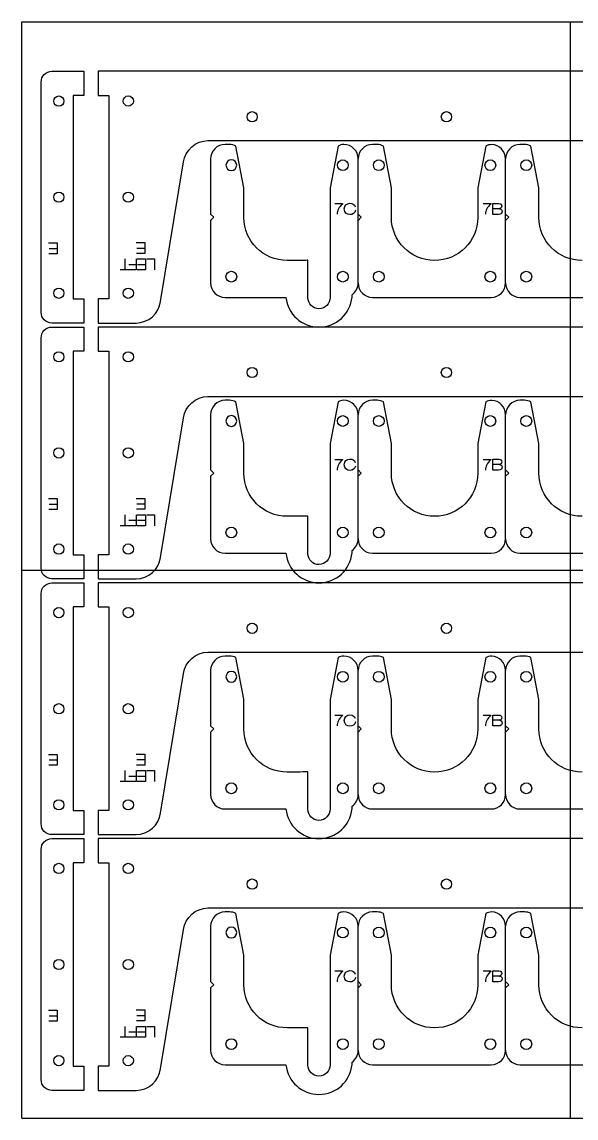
# Model space of a CAD drawing. Header units: millimetres. Extents: x 0 to 305, y -305 to 0.
# Drawn here: x 0 to 154.1, y -304.8 to 0 of the extents above; entities that cross this region are included whole.
import ezdxf

# ---------------------------------------------------------------- set-up
doc = ezdxf.new("R2010")
doc.units = ezdxf.units.MM
doc.layers.add('CUTS', color=1, linetype='Continuous', true_color=0xff0000)
doc.layers.add('TEXT', color=5, linetype='Continuous', true_color=0x0000ff)
doc.layers.add('laser bed referance', color=3, linetype='Continuous', lineweight=25, true_color=0x00ff00)
doc.layers.add('Referance lines', color=2, linetype='Continuous', lineweight=25, true_color=0xffff00)

msp = doc.modelspace()

# ---------------------------------------------------------------- linework, layer by layer
at = {"layer": 'CUTS', "color": 1, "lineweight": 25, "true_color": 0xff0000}
for p, q in [((8.34, -13.72), (17.17, -13.73)), ((8.34, -84.85), (17.17, -84.85)), ((8.34, -155.98), (17.17, -155.98)), ((8.34, -227.1), (17.17, -227.1))]:
    msp.add_line(p, q, dxfattribs=at)
for points in [[(17.17, -13.73), (17.17, -20.43), (14.22, -20.43), (14.22, -77.03), (17.17, -77.03), (17.17, -83.72), (8.35, -83.72)], [(253.08, -13.72), (21.17, -13.72), (21.17, -20.42), (21.17, -20.42)], [(5.34, -80.72), (5.34, -16.72)], [(21.17, -20.42), (24.12, -20.42), (24.12, -77.02), (21.17, -77.02), (21.17, -83.72), (21.17, -83.72), (31.79, -83.72)], [(51.69, -33), (59.3, -33), (263.08, -33)], [(57.72, -34.09), (56.47, -34.09)], [(61.72, -54.34), (61.72, -46.11), (59.49, -34.51)], [(87.95, -34.51), (85.72, -46.14), (85.7, -76.59)], [(98.73, -34.09), (97.47, -34.09)], [(102.72, -54.34), (102.73, -46.12), (100.49, -34.51)], [(128.95, -34.51), (126.72, -46.13), (126.72, -54.34)], [(139.73, -34.09), (138.47, -34.09)], [(143.72, -54.34), (143.73, -46.12), (141.49, -34.51)], [(38.56, -77.77), (44.92, -38.95)], [(52.47, -38.09), (52.47, -53.45), (53.36, -54.33), (52.47, -55.21), (52.47, -72.59)], [(93.47, -72.59), (93.47, -38.09)], [(134.47, -72.59), (134.47, -38.09)], [(93.47, -53.45), (94.35, -54.33), (93.47, -55.21)], [(134.47, -53.45), (135.36, -54.33), (134.47, -55.21)], [(79.48, -76.67), (79.48, -66.29)], [(91.79, -76.51), (91.79, -75.85)], [(56.47, -76.59), (73.39, -76.59)], [(97.47, -76.59), (130.47, -76.59)], [(138.47, -76.59), (171.47, -76.59)], [(17.17, -84.85), (17.17, -91.55), (14.22, -91.55), (14.22, -148.15), (17.17, -148.15), (17.17, -154.85), (8.35, -154.85)], [(253.08, -84.85), (21.17, -84.85), (21.17, -91.55), (21.17, -91.55)], [(5.34, -151.85), (5.34, -87.85)], [(21.17, -91.55), (24.12, -91.55), (24.12, -148.15), (21.17, -148.15), (21.17, -154.85), (21.17, -154.85), (31.79, -154.85)], [(51.69, -104.13), (59.3, -104.13), (263.08, -104.13)], [(57.72, -105.22), (56.47, -105.22)], [(61.72, -125.47), (61.72, -117.23), (59.49, -105.64)], [(87.95, -105.64), (85.72, -117.26), (85.7, -147.72)], [(98.73, -105.22), (97.47, -105.22)], [(102.72, -125.47), (102.73, -117.25), (100.49, -105.63)], [(128.95, -105.63), (126.72, -117.26), (126.72, -125.47)], [(139.73, -105.22), (138.47, -105.22)], [(143.72, -125.47), (143.73, -117.25), (141.49, -105.63)], [(52.47, -109.22), (52.47, -124.57), (53.36, -125.46), (52.47, -126.34), (52.47, -143.72)], [(93.47, -143.72), (93.47, -109.22)], [(134.47, -143.72), (134.47, -109.22)], [(38.56, -148.9), (44.92, -110.08)], [(93.47, -124.57), (94.35, -125.46), (93.47, -126.34)], [(134.47, -124.57), (135.36, -125.46), (134.47, -126.34)], [(79.48, -147.79), (79.48, -137.42)], [(56.47, -147.72), (73.39, -147.72)], [(91.79, -147.64), (91.79, -146.98)], [(97.47, -147.72), (130.47, -147.72)], [(138.47, -147.72), (171.47, -147.72)], [(17.17, -155.98), (17.17, -162.68), (14.22, -162.68), (14.22, -219.28), (17.17, -219.28), (17.17, -225.98), (8.35, -225.98)], [(253.08, -155.97), (21.17, -155.97), (21.17, -162.67), (21.17, -162.67)], [(5.34, -222.98), (5.34, -158.98)], [(21.17, -162.67), (24.12, -162.67), (24.12, -219.27), (21.17, -219.27), (21.17, -225.97), (21.17, -225.97), (31.79, -225.97)], [(51.69, -175.26), (59.3, -175.26), (263.08, -175.26)], [(57.72, -176.35), (56.47, -176.35)], [(61.72, -196.6), (61.72, -188.36), (59.49, -176.76)], [(87.95, -176.76), (85.72, -188.39), (85.7, -218.85)], [(98.73, -176.35), (97.47, -176.35)], [(102.72, -196.6), (102.73, -188.38), (100.49, -176.76)], [(128.95, -176.76), (126.72, -188.39), (126.72, -196.6)], [(139.73, -176.35), (138.47, -176.35)], [(143.72, -196.6), (143.73, -188.38), (141.49, -176.76)], [(38.56, -220.02), (44.92, -181.2)], [(52.47, -180.35), (52.47, -195.7), (53.36, -196.58), (52.47, -197.47), (52.47, -214.85)], [(93.47, -214.85), (93.47, -180.35)], [(134.47, -214.85), (134.47, -180.35)], [(93.47, -195.7), (94.35, -196.58), (93.47, -197.47)], [(134.47, -195.7), (135.36, -196.58), (134.47, -197.47)], [(79.48, -218.92), (79.48, -208.54)], [(56.47, -218.85), (73.39, -218.85)], [(91.79, -218.76), (91.79, -218.1)], [(97.47, -218.85), (130.47, -218.85)], [(138.47, -218.85), (171.47, -218.85)], [(17.17, -227.1), (17.17, -233.8), (14.22, -233.8), (14.22, -290.4), (17.17, -290.4), (17.17, -297.1), (8.35, -297.1)], [(253.08, -227.1), (21.17, -227.1), (21.17, -233.8), (21.17, -233.8)], [(5.34, -294.1), (5.34, -230.1)], [(21.17, -233.8), (24.12, -233.8), (24.12, -290.4), (21.17, -290.4), (21.17, -297.1), (21.17, -297.1), (31.79, -297.1)], [(51.69, -246.38), (59.3, -246.38), (263.08, -246.38)], [(57.72, -247.47), (56.47, -247.47)], [(61.72, -267.72), (61.72, -259.49), (59.49, -247.89)], [(87.95, -247.89), (85.72, -259.51), (85.7, -289.97)], [(98.73, -247.47), (97.47, -247.47)], [(102.72, -267.72), (102.73, -259.5), (100.49, -247.89)], [(128.95, -247.89), (126.72, -259.51), (126.72, -267.72)], [(139.73, -247.47), (138.47, -247.47)], [(143.72, -267.72), (143.73, -259.5), (141.49, -247.89)], [(38.56, -291.15), (44.92, -252.33)], [(52.47, -251.47), (52.47, -266.83), (53.36, -267.71), (52.47, -268.59), (52.47, -285.97)], [(93.47, -285.97), (93.47, -251.47)], [(134.47, -285.97), (134.47, -251.47)], [(93.47, -266.83), (94.35, -267.71), (93.47, -268.59)], [(134.47, -266.83), (135.36, -267.71), (134.47, -268.59)], [(79.48, -290.05), (79.48, -279.67)], [(91.79, -289.89), (91.79, -289.23)], [(56.47, -289.97), (73.39, -289.97)], [(97.47, -289.97), (130.47, -289.97)], [(138.47, -289.97), (171.47, -289.97)]]:
    msp.add_lwpolyline(points, dxfattribs=at)
for points in [[(5.34, -16.72), (5.34, -15.07), (6.69, -13.72), (8.34, -13.72)], [(8.84, -22), (8.84, -21.21), (9.47, -20.58), (10.26, -20.58)], [(10.26, -20.58), (11.05, -20.58), (11.69, -21.21), (11.69, -22)], [(28.15, -22), (28.15, -21.21), (28.79, -20.57), (29.58, -20.57)], [(29.58, -20.57), (30.36, -20.57), (31, -21.21), (31, -22)], [(10.26, -23.43), (9.47, -23.43), (8.84, -22.79), (8.84, -22)], [(11.69, -22), (11.69, -22.79), (11.05, -23.43), (10.26, -23.43)], [(29.58, -23.42), (28.79, -23.42), (28.15, -22.78), (28.15, -22)], [(31, -22), (31, -22.78), (30.36, -23.42), (29.58, -23.42)], [(62.59, -26.36), (62.59, -25.57), (63.23, -24.94), (64.01, -24.94)], [(64.01, -27.79), (63.23, -27.79), (62.59, -27.15), (62.59, -26.36)], [(64.01, -24.94), (64.8, -24.94), (65.44, -25.57), (65.44, -26.36)], [(65.44, -26.36), (65.44, -27.15), (64.8, -27.79), (64.01, -27.79)], [(116.6, -26.36), (116.6, -25.57), (117.24, -24.94), (118.02, -24.94)], [(118.02, -27.79), (117.24, -27.79), (116.6, -27.15), (116.6, -26.36)], [(118.02, -24.94), (118.81, -24.94), (119.45, -25.57), (119.45, -26.36)], [(119.45, -26.36), (119.45, -27.15), (118.81, -27.79), (118.02, -27.79)], [(44.92, -38.95), (45.34, -35.68), (48.39, -33), (51.69, -33)], [(56.47, -34.09), (54.26, -34.09), (52.47, -35.88), (52.47, -38.09)], [(59.49, -34.51), (58.96, -34.25), (58.36, -34.09), (57.72, -34.09)], [(89.47, -34.09), (88.84, -34.09), (88.49, -34.25), (87.95, -34.51)], [(93.47, -38.09), (93.47, -35.88), (91.68, -34.09), (89.47, -34.09)], [(97.47, -34.09), (95.26, -34.09), (93.47, -35.88), (93.47, -38.09)], [(100.49, -34.51), (99.96, -34.25), (99.36, -34.09), (98.73, -34.09)], [(130.6, -34.1), (130.01, -34.12), (129.45, -34.26), (128.95, -34.51)], [(134.47, -38.09), (134.47, -35.93), (132.75, -34.17), (130.6, -34.1)], [(138.47, -34.09), (136.26, -34.09), (134.47, -35.88), (134.47, -38.09)], [(141.49, -34.51), (140.96, -34.25), (140.36, -34.09), (139.73, -34.09)], [(58.22, -38.34), (57.39, -38.34), (56.72, -39.02), (56.72, -39.84)], [(59.72, -39.84), (59.72, -39.02), (59.05, -38.34), (58.22, -38.34)], [(87.72, -39.84), (87.72, -39.02), (88.39, -38.34), (89.22, -38.34)], [(89.22, -38.34), (90.05, -38.34), (90.72, -39.02), (90.72, -39.84)], [(97.72, -39.84), (97.72, -39.02), (98.39, -38.34), (99.22, -38.34)], [(99.22, -38.34), (100.05, -38.34), (100.72, -39.02), (100.72, -39.84)], [(128.72, -39.84), (128.72, -39.02), (129.39, -38.34), (130.22, -38.34)], [(130.22, -38.34), (131.05, -38.34), (131.72, -39.02), (131.72, -39.84)], [(138.72, -39.84), (138.72, -39.02), (139.39, -38.34), (140.22, -38.34)], [(140.22, -38.34), (141.05, -38.34), (141.72, -39.02), (141.72, -39.84)], [(56.72, -39.84), (56.72, -40.67), (57.39, -41.34), (58.22, -41.34)], [(58.22, -41.34), (59.05, -41.34), (59.72, -40.67), (59.72, -39.84)], [(89.22, -41.34), (88.39, -41.34), (87.72, -40.67), (87.72, -39.84)], [(90.72, -39.84), (90.72, -40.67), (90.05, -41.34), (89.22, -41.34)], [(99.22, -41.34), (98.39, -41.34), (97.72, -40.67), (97.72, -39.84)], [(100.72, -39.84), (100.72, -40.67), (100.05, -41.34), (99.22, -41.34)], [(130.22, -41.34), (129.39, -41.34), (128.72, -40.67), (128.72, -39.84)], [(131.72, -39.84), (131.72, -40.67), (131.05, -41.34), (130.22, -41.34)], [(140.22, -41.34), (139.39, -41.34), (138.72, -40.67), (138.72, -39.84)], [(141.72, -39.84), (141.72, -40.67), (141.05, -41.34), (140.22, -41.34)], [(8.84, -48.73), (8.84, -47.94), (9.47, -47.3), (10.26, -47.3)], [(10.26, -50.15), (9.47, -50.15), (8.84, -49.51), (8.84, -48.73)], [(10.26, -47.3), (11.05, -47.3), (11.69, -47.94), (11.69, -48.73)], [(11.69, -48.73), (11.69, -49.51), (11.05, -50.15), (10.26, -50.15)], [(28.15, -48.72), (28.15, -47.93), (28.79, -47.3), (29.58, -47.3)], [(29.58, -50.14), (28.79, -50.14), (28.15, -49.51), (28.15, -48.72)], [(29.58, -47.3), (30.36, -47.3), (31, -47.93), (31, -48.72)], [(31, -48.72), (31, -49.51), (30.36, -50.14), (29.58, -50.14)], [(73.72, -66.34), (67.1, -66.34), (61.72, -60.97), (61.72, -54.34)], [(114.72, -66.34), (108.09, -66.34), (102.72, -60.97), (102.72, -54.34)], [(126.72, -54.34), (126.72, -60.97), (121.35, -66.34), (114.72, -66.34)], [(155.72, -66.34), (149.09, -66.34), (143.72, -60.97), (143.72, -54.34)], [(79.48, -66.29), (79.48, -66.29), (75.81, -66.34), (73.72, -66.34)], [(56.72, -70.84), (56.72, -70.02), (57.39, -69.34), (58.22, -69.34)], [(58.22, -69.34), (59.05, -69.34), (59.72, -70.02), (59.72, -70.84)], [(87.72, -70.84), (87.72, -70.02), (88.39, -69.34), (89.22, -69.34)], [(89.22, -69.34), (90.05, -69.34), (90.72, -70.02), (90.72, -70.84)], [(97.72, -70.84), (97.72, -70.02), (98.39, -69.34), (99.22, -69.34)], [(99.22, -69.34), (100.05, -69.34), (100.72, -70.02), (100.72, -70.84)], [(128.72, -70.84), (128.72, -70.02), (129.39, -69.34), (130.22, -69.34)], [(130.22, -69.34), (131.05, -69.34), (131.72, -70.02), (131.72, -70.84)], [(138.72, -70.84), (138.72, -70.02), (139.39, -69.34), (140.22, -69.34)], [(140.22, -69.34), (141.05, -69.34), (141.72, -70.02), (141.72, -70.84)], [(52.47, -72.59), (52.47, -74.8), (54.26, -76.59), (56.47, -76.59)], [(58.22, -72.34), (57.39, -72.34), (56.72, -71.67), (56.72, -70.84)], [(59.72, -70.84), (59.72, -71.67), (59.05, -72.34), (58.22, -72.34)], [(89.22, -72.34), (88.39, -72.34), (87.72, -71.67), (87.72, -70.84)], [(90.72, -70.84), (90.72, -71.67), (90.05, -72.34), (89.22, -72.34)], [(91.79, -75.85), (92.81, -75.13), (93.47, -73.94), (93.47, -72.59)], [(93.47, -72.59), (93.47, -74.8), (95.26, -76.59), (97.47, -76.59)], [(99.22, -72.34), (98.39, -72.34), (97.72, -71.67), (97.72, -70.84)], [(100.72, -70.84), (100.72, -71.67), (100.05, -72.34), (99.22, -72.34)], [(130.22, -72.34), (129.39, -72.34), (128.72, -71.67), (128.72, -70.84)], [(131.72, -70.84), (131.72, -71.67), (131.05, -72.34), (130.22, -72.34)], [(130.47, -76.59), (132.68, -76.59), (134.47, -74.8), (134.47, -72.59)], [(134.47, -72.59), (134.47, -74.8), (136.26, -76.59), (138.47, -76.59)], [(140.22, -72.34), (139.39, -72.34), (138.72, -71.67), (138.72, -70.84)], [(141.72, -70.84), (141.72, -71.67), (141.05, -72.34), (140.22, -72.34)], [(8.84, -75.45), (8.84, -74.66), (9.47, -74.03), (10.26, -74.03)], [(10.26, -76.87), (9.47, -76.87), (8.84, -76.24), (8.84, -75.45)], [(10.26, -74.03), (11.05, -74.03), (11.69, -74.66), (11.69, -75.45)], [(11.69, -75.45), (11.69, -76.24), (11.05, -76.87), (10.26, -76.87)], [(28.15, -75.44), (28.15, -74.66), (28.79, -74.02), (29.58, -74.02)], [(29.58, -76.87), (28.79, -76.87), (28.15, -76.23), (28.15, -75.44)], [(29.58, -74.02), (30.36, -74.02), (31, -74.66), (31, -75.44)], [(31, -75.44), (31, -76.23), (30.36, -76.87), (29.58, -76.87)], [(31.79, -83.72), (35.09, -83.72), (38.14, -81.04), (38.56, -77.77)], [(73.39, -76.59), (73.89, -81.23), (77.81, -84.85), (82.59, -84.85)], [(82.59, -79.77), (80.87, -79.77), (79.48, -78.38), (79.48, -76.67)], [(82.59, -84.85), (87.39, -84.85), (91.33, -81.19), (91.79, -76.51)], [(85.7, -76.59), (85.7, -78.31), (84.3, -79.77), (82.59, -79.77)], [(8.35, -83.72), (6.69, -83.72), (5.34, -82.38), (5.34, -80.72)], [(5.34, -87.85), (5.34, -86.2), (6.69, -84.85), (8.34, -84.85)], [(8.84, -93.13), (8.84, -92.34), (9.47, -91.7), (10.26, -91.7)], [(10.26, -94.55), (9.47, -94.55), (8.84, -93.91), (8.84, -93.13)], [(10.26, -91.7), (11.05, -91.7), (11.69, -92.34), (11.69, -93.13)], [(11.69, -93.13), (11.69, -93.91), (11.05, -94.55), (10.26, -94.55)], [(28.15, -93.12), (28.15, -92.34), (28.79, -91.7), (29.58, -91.7)], [(29.58, -94.55), (28.79, -94.55), (28.15, -93.91), (28.15, -93.12)], [(29.58, -91.7), (30.36, -91.7), (31, -92.34), (31, -93.12)], [(31, -93.12), (31, -93.91), (30.36, -94.55), (29.58, -94.55)], [(62.59, -97.49), (62.59, -96.7), (63.23, -96.06), (64.01, -96.06)], [(64.01, -98.91), (63.23, -98.91), (62.59, -98.27), (62.59, -97.49)], [(64.01, -96.06), (64.8, -96.06), (65.44, -96.7), (65.44, -97.49)], [(65.44, -97.49), (65.44, -98.27), (64.8, -98.91), (64.01, -98.91)], [(116.6, -97.49), (116.6, -96.7), (117.24, -96.06), (118.02, -96.06)], [(118.02, -98.91), (117.24, -98.91), (116.6, -98.27), (116.6, -97.49)], [(118.02, -96.06), (118.81, -96.06), (119.45, -96.7), (119.45, -97.49)], [(119.45, -97.49), (119.45, -98.27), (118.81, -98.91), (118.02, -98.91)], [(44.92, -110.08), (45.34, -106.81), (48.39, -104.13), (51.69, -104.13)], [(56.47, -105.22), (54.26, -105.22), (52.47, -107.01), (52.47, -109.22)], [(59.49, -105.64), (58.96, -105.37), (58.36, -105.22), (57.72, -105.22)], [(89.47, -105.22), (88.84, -105.22), (88.49, -105.37), (87.95, -105.64)], [(93.47, -109.22), (93.47, -107.01), (91.68, -105.22), (89.47, -105.22)], [(97.47, -105.22), (95.26, -105.22), (93.47, -107.01), (93.47, -109.22)], [(100.49, -105.63), (99.96, -105.37), (99.36, -105.22), (98.73, -105.22)], [(130.6, -105.23), (130.01, -105.24), (129.45, -105.39), (128.95, -105.63)], [(134.47, -109.22), (134.47, -107.06), (132.75, -105.3), (130.6, -105.23)], [(138.47, -105.22), (136.26, -105.22), (134.47, -107.01), (134.47, -109.22)], [(141.49, -105.63), (140.96, -105.37), (140.36, -105.22), (139.73, -105.22)], [(58.22, -109.47), (57.39, -109.47), (56.72, -110.14), (56.72, -110.97)], [(59.72, -110.97), (59.72, -110.14), (59.05, -109.47), (58.22, -109.47)], [(87.72, -110.97), (87.72, -110.14), (88.39, -109.47), (89.22, -109.47)], [(89.22, -109.47), (90.05, -109.47), (90.72, -110.14), (90.72, -110.97)], [(97.72, -110.97), (97.72, -110.14), (98.39, -109.47), (99.22, -109.47)], [(99.22, -109.47), (100.05, -109.47), (100.72, -110.14), (100.72, -110.97)], [(128.72, -110.97), (128.72, -110.14), (129.39, -109.47), (130.22, -109.47)], [(130.22, -109.47), (131.05, -109.47), (131.72, -110.14), (131.72, -110.97)], [(138.72, -110.97), (138.72, -110.14), (139.39, -109.47), (140.22, -109.47)], [(140.22, -109.47), (141.05, -109.47), (141.72, -110.14), (141.72, -110.97)], [(56.72, -110.97), (56.72, -111.8), (57.39, -112.47), (58.22, -112.47)], [(58.22, -112.47), (59.05, -112.47), (59.72, -111.8), (59.72, -110.97)], [(89.22, -112.47), (88.39, -112.47), (87.72, -111.8), (87.72, -110.97)], [(90.72, -110.97), (90.72, -111.8), (90.05, -112.47), (89.22, -112.47)], [(99.22, -112.47), (98.39, -112.47), (97.72, -111.8), (97.72, -110.97)], [(100.72, -110.97), (100.72, -111.8), (100.05, -112.47), (99.22, -112.47)], [(130.22, -112.47), (129.39, -112.47), (128.72, -111.8), (128.72, -110.97)], [(131.72, -110.97), (131.72, -111.8), (131.05, -112.47), (130.22, -112.47)], [(140.22, -112.47), (139.39, -112.47), (138.72, -111.8), (138.72, -110.97)], [(141.72, -110.97), (141.72, -111.8), (141.05, -112.47), (140.22, -112.47)], [(8.84, -119.85), (8.84, -119.06), (9.47, -118.43), (10.26, -118.43)], [(10.26, -118.43), (11.05, -118.43), (11.69, -119.06), (11.69, -119.85)], [(28.15, -119.85), (28.15, -119.06), (28.79, -118.42), (29.58, -118.42)], [(29.58, -118.42), (30.36, -118.42), (31, -119.06), (31, -119.85)], [(10.26, -121.28), (9.47, -121.28), (8.84, -120.64), (8.84, -119.85)], [(11.69, -119.85), (11.69, -120.64), (11.05, -121.28), (10.26, -121.28)], [(29.58, -121.27), (28.79, -121.27), (28.15, -120.63), (28.15, -119.85)], [(31, -119.85), (31, -120.63), (30.36, -121.27), (29.58, -121.27)], [(73.72, -137.47), (67.1, -137.47), (61.72, -132.1), (61.72, -125.47)], [(114.72, -137.47), (108.09, -137.47), (102.72, -132.1), (102.72, -125.47)], [(126.72, -125.47), (126.72, -132.1), (121.35, -137.47), (114.72, -137.47)], [(155.72, -137.47), (149.09, -137.47), (143.72, -132.1), (143.72, -125.47)], [(79.48, -137.42), (79.48, -137.42), (75.81, -137.47), (73.72, -137.47)], [(56.72, -141.97), (56.72, -141.14), (57.39, -140.47), (58.22, -140.47)], [(58.22, -143.47), (57.39, -143.47), (56.72, -142.8), (56.72, -141.97)], [(58.22, -140.47), (59.05, -140.47), (59.72, -141.14), (59.72, -141.97)], [(59.72, -141.97), (59.72, -142.8), (59.05, -143.47), (58.22, -143.47)], [(87.72, -141.97), (87.72, -141.14), (88.39, -140.47), (89.22, -140.47)], [(89.22, -143.47), (88.39, -143.47), (87.72, -142.8), (87.72, -141.97)], [(89.22, -140.47), (90.05, -140.47), (90.72, -141.14), (90.72, -141.97)], [(90.72, -141.97), (90.72, -142.8), (90.05, -143.47), (89.22, -143.47)], [(97.72, -141.97), (97.72, -141.14), (98.39, -140.47), (99.22, -140.47)], [(99.22, -143.47), (98.39, -143.47), (97.72, -142.8), (97.72, -141.97)], [(99.22, -140.47), (100.05, -140.47), (100.72, -141.14), (100.72, -141.97)], [(100.72, -141.97), (100.72, -142.8), (100.05, -143.47), (99.22, -143.47)], [(128.72, -141.97), (128.72, -141.14), (129.39, -140.47), (130.22, -140.47)], [(130.22, -143.47), (129.39, -143.47), (128.72, -142.8), (128.72, -141.97)], [(130.22, -140.47), (131.05, -140.47), (131.72, -141.14), (131.72, -141.97)], [(131.72, -141.97), (131.72, -142.8), (131.05, -143.47), (130.22, -143.47)], [(138.72, -141.97), (138.72, -141.14), (139.39, -140.47), (140.22, -140.47)], [(140.22, -143.47), (139.39, -143.47), (138.72, -142.8), (138.72, -141.97)], [(140.22, -140.47), (141.05, -140.47), (141.72, -141.14), (141.72, -141.97)], [(141.72, -141.97), (141.72, -142.8), (141.05, -143.47), (140.22, -143.47)], [(8.84, -146.58), (8.84, -145.79), (9.47, -145.15), (10.26, -145.15)], [(10.26, -145.15), (11.05, -145.15), (11.69, -145.79), (11.69, -146.58)], [(28.15, -146.57), (28.15, -145.78), (28.79, -145.15), (29.58, -145.15)], [(29.58, -145.15), (30.36, -145.15), (31, -145.78), (31, -146.57)], [(52.47, -143.72), (52.47, -145.93), (54.26, -147.72), (56.47, -147.72)], [(91.79, -146.98), (92.81, -146.25), (93.47, -145.07), (93.47, -143.72)], [(93.47, -143.72), (93.47, -145.93), (95.26, -147.72), (97.47, -147.72)], [(130.47, -147.72), (132.68, -147.72), (134.47, -145.93), (134.47, -143.72)], [(134.47, -143.72), (134.47, -145.93), (136.26, -147.72), (138.47, -147.72)], [(10.26, -148), (9.47, -148), (8.84, -147.36), (8.84, -146.58)], [(11.69, -146.58), (11.69, -147.36), (11.05, -148), (10.26, -148)], [(29.58, -148), (28.79, -148), (28.15, -147.36), (28.15, -146.57)], [(31, -146.57), (31, -147.36), (30.36, -148), (29.58, -148)], [(31.79, -154.85), (35.09, -154.85), (38.14, -152.17), (38.56, -148.9)], [(73.39, -147.72), (73.89, -152.36), (77.81, -155.97), (82.59, -155.97)], [(82.59, -150.89), (80.87, -150.89), (79.48, -149.51), (79.48, -147.79)], [(82.59, -155.97), (87.39, -155.97), (91.33, -152.32), (91.79, -147.64)], [(85.7, -147.72), (85.7, -149.43), (84.3, -150.89), (82.59, -150.89)], [(8.35, -154.85), (6.69, -154.85), (5.34, -153.5), (5.34, -151.85)], [(5.34, -158.98), (5.34, -157.33), (6.69, -155.98), (8.34, -155.98)], [(8.84, -164.25), (8.84, -163.47), (9.47, -162.83), (10.26, -162.83)], [(10.26, -165.68), (9.47, -165.68), (8.84, -165.04), (8.84, -164.25)], [(10.26, -162.83), (11.05, -162.83), (11.69, -163.47), (11.69, -164.25)], [(11.69, -164.25), (11.69, -165.04), (11.05, -165.68), (10.26, -165.68)], [(28.15, -164.25), (28.15, -163.46), (28.79, -162.82), (29.58, -162.82)], [(29.58, -165.67), (28.79, -165.67), (28.15, -165.04), (28.15, -164.25)], [(29.58, -162.82), (30.36, -162.82), (31, -163.46), (31, -164.25)], [(31, -164.25), (31, -165.04), (30.36, -165.67), (29.58, -165.67)], [(62.59, -168.61), (62.59, -167.83), (63.23, -167.19), (64.01, -167.19)], [(64.01, -167.19), (64.8, -167.19), (65.44, -167.83), (65.44, -168.61)], [(116.6, -168.61), (116.6, -167.83), (117.24, -167.19), (118.02, -167.19)], [(118.02, -167.19), (118.81, -167.19), (119.45, -167.83), (119.45, -168.61)], [(64.01, -170.04), (63.23, -170.04), (62.59, -169.4), (62.59, -168.61)], [(65.44, -168.61), (65.44, -169.4), (64.8, -170.04), (64.01, -170.04)], [(118.02, -170.04), (117.24, -170.04), (116.6, -169.4), (116.6, -168.61)], [(119.45, -168.61), (119.45, -169.4), (118.81, -170.04), (118.02, -170.04)], [(44.92, -181.2), (45.34, -177.93), (48.39, -175.26), (51.69, -175.26)], [(56.47, -176.35), (54.26, -176.35), (52.47, -178.14), (52.47, -180.35)], [(59.49, -176.76), (58.96, -176.5), (58.36, -176.35), (57.72, -176.35)], [(89.47, -176.35), (88.84, -176.35), (88.49, -176.5), (87.95, -176.76)], [(93.47, -180.35), (93.47, -178.14), (91.68, -176.35), (89.47, -176.35)], [(97.47, -176.35), (95.26, -176.35), (93.47, -178.14), (93.47, -180.35)], [(100.49, -176.76), (99.96, -176.5), (99.36, -176.35), (98.73, -176.35)], [(130.6, -176.35), (130.01, -176.37), (129.45, -176.51), (128.95, -176.76)], [(134.47, -180.35), (134.47, -178.18), (132.75, -176.42), (130.6, -176.35)], [(138.47, -176.35), (136.26, -176.35), (134.47, -178.14), (134.47, -180.35)], [(141.49, -176.76), (140.96, -176.5), (140.36, -176.35), (139.73, -176.35)], [(58.22, -180.6), (57.39, -180.6), (56.72, -181.27), (56.72, -182.1)], [(56.72, -182.1), (56.72, -182.93), (57.39, -183.6), (58.22, -183.6)], [(59.72, -182.1), (59.72, -181.27), (59.05, -180.6), (58.22, -180.6)], [(58.22, -183.6), (59.05, -183.6), (59.72, -182.93), (59.72, -182.1)], [(87.72, -182.1), (87.72, -181.27), (88.39, -180.6), (89.22, -180.6)], [(89.22, -183.6), (88.39, -183.6), (87.72, -182.93), (87.72, -182.1)], [(89.22, -180.6), (90.05, -180.6), (90.72, -181.27), (90.72, -182.1)], [(90.72, -182.1), (90.72, -182.93), (90.05, -183.6), (89.22, -183.6)], [(97.72, -182.1), (97.72, -181.27), (98.39, -180.6), (99.22, -180.6)], [(99.22, -183.6), (98.39, -183.6), (97.72, -182.93), (97.72, -182.1)], [(99.22, -180.6), (100.05, -180.6), (100.72, -181.27), (100.72, -182.1)], [(100.72, -182.1), (100.72, -182.93), (100.05, -183.6), (99.22, -183.6)], [(128.72, -182.1), (128.72, -181.27), (129.39, -180.6), (130.22, -180.6)], [(130.22, -183.6), (129.39, -183.6), (128.72, -182.93), (128.72, -182.1)], [(130.22, -180.6), (131.05, -180.6), (131.72, -181.27), (131.72, -182.1)], [(131.72, -182.1), (131.72, -182.93), (131.05, -183.6), (130.22, -183.6)], [(138.72, -182.1), (138.72, -181.27), (139.39, -180.6), (140.22, -180.6)], [(140.22, -183.6), (139.39, -183.6), (138.72, -182.93), (138.72, -182.1)], [(140.22, -180.6), (141.05, -180.6), (141.72, -181.27), (141.72, -182.1)], [(141.72, -182.1), (141.72, -182.93), (141.05, -183.6), (140.22, -183.6)], [(8.84, -190.98), (8.84, -190.19), (9.47, -189.55), (10.26, -189.55)], [(10.26, -192.4), (9.47, -192.4), (8.84, -191.76), (8.84, -190.98)], [(10.26, -189.55), (11.05, -189.55), (11.69, -190.19), (11.69, -190.98)], [(11.69, -190.98), (11.69, -191.76), (11.05, -192.4), (10.26, -192.4)], [(28.15, -190.97), (28.15, -190.19), (28.79, -189.55), (29.58, -189.55)], [(29.58, -192.4), (28.79, -192.4), (28.15, -191.76), (28.15, -190.97)], [(29.58, -189.55), (30.36, -189.55), (31, -190.19), (31, -190.97)], [(31, -190.97), (31, -191.76), (30.36, -192.4), (29.58, -192.4)], [(73.72, -208.6), (67.1, -208.6), (61.72, -203.23), (61.72, -196.6)], [(114.72, -208.6), (108.09, -208.6), (102.72, -203.22), (102.72, -196.6)], [(126.72, -196.6), (126.72, -203.22), (121.35, -208.6), (114.72, -208.6)], [(155.72, -208.6), (149.09, -208.6), (143.72, -203.22), (143.72, -196.6)], [(79.48, -208.54), (79.48, -208.54), (75.81, -208.6), (73.72, -208.6)], [(56.72, -213.1), (56.72, -212.27), (57.39, -211.6), (58.22, -211.6)], [(58.22, -214.6), (57.39, -214.6), (56.72, -213.93), (56.72, -213.1)], [(58.22, -211.6), (59.05, -211.6), (59.72, -212.27), (59.72, -213.1)], [(59.72, -213.1), (59.72, -213.93), (59.05, -214.6), (58.22, -214.6)], [(87.72, -213.1), (87.72, -212.27), (88.39, -211.6), (89.22, -211.6)], [(89.22, -214.6), (88.39, -214.6), (87.72, -213.93), (87.72, -213.1)], [(89.22, -211.6), (90.05, -211.6), (90.72, -212.27), (90.72, -213.1)], [(90.72, -213.1), (90.72, -213.93), (90.05, -214.6), (89.22, -214.6)], [(97.72, -213.1), (97.72, -212.27), (98.39, -211.6), (99.22, -211.6)], [(99.22, -214.6), (98.39, -214.6), (97.72, -213.93), (97.72, -213.1)], [(99.22, -211.6), (100.05, -211.6), (100.72, -212.27), (100.72, -213.1)], [(100.72, -213.1), (100.72, -213.93), (100.05, -214.6), (99.22, -214.6)], [(128.72, -213.1), (128.72, -212.27), (129.39, -211.6), (130.22, -211.6)], [(130.22, -214.6), (129.39, -214.6), (128.72, -213.93), (128.72, -213.1)], [(130.22, -211.6), (131.05, -211.6), (131.72, -212.27), (131.72, -213.1)], [(131.72, -213.1), (131.72, -213.93), (131.05, -214.6), (130.22, -214.6)], [(138.72, -213.1), (138.72, -212.27), (139.39, -211.6), (140.22, -211.6)], [(140.22, -214.6), (139.39, -214.6), (138.72, -213.93), (138.72, -213.1)], [(140.22, -211.6), (141.05, -211.6), (141.72, -212.27), (141.72, -213.1)], [(141.72, -213.1), (141.72, -213.93), (141.05, -214.6), (140.22, -214.6)], [(8.84, -217.7), (8.84, -216.92), (9.47, -216.28), (10.26, -216.28)], [(10.26, -216.28), (11.05, -216.28), (11.69, -216.92), (11.69, -217.7)], [(28.15, -217.7), (28.15, -216.91), (28.79, -216.27), (29.58, -216.27)], [(29.58, -216.27), (30.36, -216.27), (31, -216.91), (31, -217.7)], [(52.47, -214.85), (52.47, -217.06), (54.26, -218.85), (56.47, -218.85)], [(91.79, -218.1), (92.81, -217.38), (93.47, -216.19), (93.47, -214.85)], [(93.47, -214.85), (93.47, -217.06), (95.26, -218.85), (97.47, -218.85)], [(130.47, -218.85), (132.68, -218.85), (134.47, -217.06), (134.47, -214.85)], [(134.47, -214.85), (134.47, -217.06), (136.26, -218.85), (138.47, -218.85)], [(10.26, -219.13), (9.47, -219.13), (8.84, -218.49), (8.84, -217.7)], [(11.69, -217.7), (11.69, -218.49), (11.05, -219.13), (10.26, -219.13)], [(29.58, -219.12), (28.79, -219.12), (28.15, -218.48), (28.15, -217.7)], [(31, -217.7), (31, -218.48), (30.36, -219.12), (29.58, -219.12)], [(73.39, -218.85), (73.89, -223.49), (77.81, -227.1), (82.59, -227.1)], [(82.59, -222.02), (80.87, -222.02), (79.48, -220.63), (79.48, -218.92)], [(82.59, -227.1), (87.39, -227.1), (91.33, -223.44), (91.79, -218.76)], [(85.7, -218.85), (85.7, -220.56), (84.3, -222.02), (82.59, -222.02)], [(31.79, -225.97), (35.09, -225.97), (38.14, -223.3), (38.56, -220.02)], [(8.35, -225.98), (6.69, -225.98), (5.34, -224.63), (5.34, -222.98)], [(5.34, -230.1), (5.34, -228.45), (6.69, -227.1), (8.34, -227.1)], [(8.84, -235.38), (8.84, -234.59), (9.47, -233.95), (10.26, -233.95)], [(10.26, -233.95), (11.05, -233.95), (11.69, -234.59), (11.69, -235.38)], [(28.15, -235.37), (28.15, -234.59), (28.79, -233.95), (29.58, -233.95)], [(29.58, -233.95), (30.36, -233.95), (31, -234.59), (31, -235.37)], [(10.26, -236.8), (9.47, -236.8), (8.84, -236.17), (8.84, -235.38)], [(11.69, -235.38), (11.69, -236.17), (11.05, -236.8), (10.26, -236.8)], [(29.58, -236.8), (28.79, -236.8), (28.15, -236.16), (28.15, -235.37)], [(31, -235.37), (31, -236.16), (30.36, -236.8), (29.58, -236.8)], [(62.59, -239.74), (62.59, -238.95), (63.23, -238.31), (64.01, -238.31)], [(64.01, -241.16), (63.23, -241.16), (62.59, -240.53), (62.59, -239.74)], [(64.01, -238.31), (64.8, -238.31), (65.44, -238.95), (65.44, -239.74)], [(65.44, -239.74), (65.44, -240.53), (64.8, -241.16), (64.01, -241.16)], [(116.6, -239.74), (116.6, -238.95), (117.24, -238.31), (118.02, -238.31)], [(118.02, -241.16), (117.24, -241.16), (116.6, -240.53), (116.6, -239.74)], [(118.02, -238.31), (118.81, -238.31), (119.45, -238.95), (119.45, -239.74)], [(119.45, -239.74), (119.45, -240.53), (118.81, -241.16), (118.02, -241.16)], [(44.92, -252.33), (45.34, -249.06), (48.39, -246.38), (51.69, -246.38)], [(56.47, -247.47), (54.26, -247.47), (52.47, -249.26), (52.47, -251.47)], [(59.49, -247.89), (58.96, -247.63), (58.36, -247.47), (57.72, -247.47)], [(89.47, -247.47), (88.84, -247.47), (88.49, -247.63), (87.95, -247.89)], [(93.47, -251.47), (93.47, -249.26), (91.68, -247.47), (89.47, -247.47)], [(97.47, -247.47), (95.26, -247.47), (93.47, -249.26), (93.47, -251.47)], [(100.49, -247.89), (99.96, -247.62), (99.36, -247.47), (98.73, -247.47)], [(130.6, -247.48), (130.01, -247.5), (129.45, -247.64), (128.95, -247.89)], [(134.47, -251.47), (134.47, -249.31), (132.75, -247.55), (130.6, -247.48)], [(138.47, -247.47), (136.26, -247.47), (134.47, -249.26), (134.47, -251.47)], [(141.49, -247.89), (140.96, -247.62), (140.36, -247.47), (139.73, -247.47)], [(58.22, -251.72), (57.39, -251.72), (56.72, -252.39), (56.72, -253.22)], [(59.72, -253.22), (59.72, -252.39), (59.05, -251.72), (58.22, -251.72)], [(87.72, -253.22), (87.72, -252.39), (88.39, -251.72), (89.22, -251.72)], [(89.22, -251.72), (90.05, -251.72), (90.72, -252.39), (90.72, -253.22)], [(97.72, -253.22), (97.72, -252.4), (98.39, -251.72), (99.22, -251.72)], [(99.22, -251.72), (100.05, -251.72), (100.72, -252.39), (100.72, -253.22)], [(128.72, -253.22), (128.72, -252.4), (129.39, -251.72), (130.22, -251.72)], [(130.22, -251.72), (131.05, -251.72), (131.72, -252.39), (131.72, -253.22)], [(138.72, -253.22), (138.72, -252.4), (139.39, -251.72), (140.22, -251.72)], [(140.22, -251.72), (141.05, -251.72), (141.72, -252.39), (141.72, -253.22)], [(56.72, -253.22), (56.72, -254.05), (57.39, -254.72), (58.22, -254.72)], [(58.22, -254.72), (59.05, -254.72), (59.72, -254.05), (59.72, -253.22)], [(89.22, -254.72), (88.39, -254.72), (87.72, -254.05), (87.72, -253.22)], [(90.72, -253.22), (90.72, -254.05), (90.05, -254.72), (89.22, -254.72)], [(99.22, -254.72), (98.39, -254.72), (97.72, -254.05), (97.72, -253.22)], [(100.72, -253.22), (100.72, -254.05), (100.05, -254.72), (99.22, -254.72)], [(130.22, -254.72), (129.39, -254.72), (128.72, -254.05), (128.72, -253.22)], [(131.72, -253.22), (131.72, -254.05), (131.05, -254.72), (130.22, -254.72)], [(140.22, -254.72), (139.39, -254.72), (138.72, -254.05), (138.72, -253.22)], [(141.72, -253.22), (141.72, -254.05), (141.05, -254.72), (140.22, -254.72)], [(8.84, -262.1), (8.84, -261.32), (9.47, -260.68), (10.26, -260.68)], [(10.26, -263.53), (9.47, -263.53), (8.84, -262.89), (8.84, -262.1)], [(10.26, -260.68), (11.05, -260.68), (11.69, -261.32), (11.69, -262.1)], [(11.69, -262.1), (11.69, -262.89), (11.05, -263.53), (10.26, -263.53)], [(28.15, -262.1), (28.15, -261.31), (28.79, -260.67), (29.58, -260.67)], [(29.58, -263.52), (28.79, -263.52), (28.15, -262.89), (28.15, -262.1)], [(29.58, -260.67), (30.36, -260.67), (31, -261.31), (31, -262.1)], [(31, -262.1), (31, -262.89), (30.36, -263.52), (29.58, -263.52)], [(73.72, -279.72), (67.1, -279.72), (61.72, -274.35), (61.72, -267.72)], [(114.72, -279.72), (108.09, -279.72), (102.72, -274.35), (102.72, -267.72)], [(126.72, -267.72), (126.72, -274.35), (121.35, -279.72), (114.72, -279.72)], [(155.72, -279.72), (149.09, -279.72), (143.72, -274.35), (143.72, -267.72)], [(79.48, -279.67), (79.48, -279.67), (75.81, -279.72), (73.72, -279.72)], [(56.72, -284.22), (56.72, -283.4), (57.39, -282.72), (58.22, -282.72)], [(58.22, -282.72), (59.05, -282.72), (59.72, -283.4), (59.72, -284.22)], [(87.72, -284.22), (87.72, -283.4), (88.39, -282.72), (89.22, -282.72)], [(89.22, -282.72), (90.05, -282.72), (90.72, -283.4), (90.72, -284.22)], [(97.72, -284.22), (97.72, -283.4), (98.39, -282.72), (99.22, -282.72)], [(99.22, -282.72), (100.05, -282.72), (100.72, -283.4), (100.72, -284.22)], [(128.72, -284.22), (128.72, -283.4), (129.39, -282.72), (130.22, -282.72)], [(130.22, -282.72), (131.05, -282.72), (131.72, -283.4), (131.72, -284.22)], [(138.72, -284.22), (138.72, -283.4), (139.39, -282.72), (140.22, -282.72)], [(140.22, -282.72), (141.05, -282.72), (141.72, -283.4), (141.72, -284.22)], [(52.47, -285.97), (52.47, -288.18), (54.26, -289.97), (56.47, -289.97)], [(58.22, -285.72), (57.39, -285.72), (56.72, -285.05), (56.72, -284.22)], [(59.72, -284.22), (59.72, -285.05), (59.05, -285.72), (58.22, -285.72)], [(89.22, -285.72), (88.39, -285.72), (87.72, -285.05), (87.72, -284.22)], [(90.72, -284.22), (90.72, -285.05), (90.05, -285.72), (89.22, -285.72)], [(91.79, -289.23), (92.81, -288.5), (93.47, -287.32), (93.47, -285.97)], [(93.47, -285.97), (93.47, -288.18), (95.26, -289.97), (97.47, -289.97)], [(99.22, -285.72), (98.39, -285.72), (97.72, -285.05), (97.72, -284.22)], [(100.72, -284.22), (100.72, -285.05), (100.05, -285.72), (99.22, -285.72)], [(130.22, -285.72), (129.39, -285.72), (128.72, -285.05), (128.72, -284.22)], [(131.72, -284.22), (131.72, -285.05), (131.05, -285.72), (130.22, -285.72)], [(130.47, -289.97), (132.68, -289.97), (134.47, -288.18), (134.47, -285.97)], [(134.47, -285.97), (134.47, -288.18), (136.26, -289.97), (138.47, -289.97)], [(140.22, -285.72), (139.39, -285.72), (138.72, -285.05), (138.72, -284.22)], [(141.72, -284.22), (141.72, -285.05), (141.05, -285.72), (140.22, -285.72)], [(8.84, -288.83), (8.84, -288.04), (9.47, -287.4), (10.26, -287.4)], [(10.26, -290.25), (9.47, -290.25), (8.84, -289.62), (8.84, -288.83)], [(10.26, -287.4), (11.05, -287.4), (11.69, -288.04), (11.69, -288.83)], [(11.69, -288.83), (11.69, -289.62), (11.05, -290.25), (10.26, -290.25)], [(28.15, -288.82), (28.15, -288.04), (28.79, -287.4), (29.58, -287.4)], [(29.58, -290.25), (28.79, -290.25), (28.15, -289.61), (28.15, -288.82)], [(29.58, -287.4), (30.36, -287.4), (31, -288.04), (31, -288.82)], [(31, -288.82), (31, -289.61), (30.36, -290.25), (29.58, -290.25)], [(31.79, -297.1), (35.09, -297.1), (38.14, -294.42), (38.56, -291.15)], [(73.39, -289.97), (73.89, -294.61), (77.81, -298.23), (82.59, -298.23)], [(82.59, -293.15), (80.87, -293.15), (79.48, -291.76), (79.48, -290.05)], [(82.59, -298.23), (87.39, -298.23), (91.33, -294.57), (91.79, -289.89)], [(85.7, -289.97), (85.7, -291.69), (84.3, -293.15), (82.59, -293.15)], [(8.35, -297.1), (6.69, -297.1), (5.34, -295.75), (5.34, -294.1)]]:
    msp.add_open_spline(points, degree=3, dxfattribs=at)
at = {"layer": 'laser bed referance'}
for p, q in [((0, -304.8), (0, 0)), ((0, 0), (304.8, 0)), ((0, -304.8), (304.8, -304.8))]:
    msp.add_line(p, q, dxfattribs=at)
at = {"layer": 'Referance lines'}
for p, q in [((152.4, 0), (152.4, -304.8)), ((0, -152.4), (304.8, -152.4))]:
    msp.add_line(p, q, dxfattribs=at)
at = {"layer": 'TEXT', "color": 5, "lineweight": 25, "true_color": 0x0000ff}
for points in [[(86.99, -50.52), (89.1, -50.52), (89.1, -50.63)], [(128.21, -50.52), (130.32, -50.52), (130.32, -50.63)], [(130.95, -50.49), (132.59, -50.49)], [(132.48, -53.52), (130.95, -53.52), (130.95, -50.49), (130.95, -50.49)], [(132.74, -51.93), (130.95, -51.93)], [(132.74, -51.93), (132.74, -51.94)], [(7.41, -61.44), (9.79, -61.44), (9.79, -64.46), (7.44, -64.46)], [(9.79, -63.05), (7.54, -63.05)], [(31.78, -61.36), (34.16, -61.36), (34.16, -64.38), (31.81, -64.38)], [(34.16, -62.98), (31.91, -62.98)], [(28.6, -65.91), (28.6, -68.96)], [(31.73, -65.91), (31.73, -68.96), (29.59, -68.96)], [(31.99, -65.91), (34.39, -65.91), (34.39, -68.96), (32.02, -68.96)], [(34.68, -65.91), (36.82, -65.91), (36.82, -68.96)], [(29.92, -68.96), (27.29, -68.96)], [(31.73, -67.54), (29.71, -67.54)], [(34.39, -67.54), (32.12, -67.54)], [(86.99, -121.64), (89.1, -121.64), (89.1, -121.75)], [(128.21, -121.64), (130.32, -121.64), (130.32, -121.75)], [(130.95, -121.62), (132.59, -121.62)], [(132.48, -124.64), (130.95, -124.64), (130.95, -121.62), (130.95, -121.62)], [(132.74, -123.06), (130.95, -123.06)], [(132.74, -123.06), (132.74, -123.06)], [(7.41, -132.56), (9.79, -132.56), (9.79, -135.58), (7.44, -135.58)], [(31.78, -132.49), (34.16, -132.49), (34.16, -135.51), (31.81, -135.51)], [(34.16, -134.11), (31.91, -134.11)], [(9.79, -134.18), (7.54, -134.18)], [(28.6, -137.04), (28.6, -140.08)], [(31.73, -137.04), (31.73, -140.08), (29.59, -140.08)], [(31.99, -137.04), (34.39, -137.04), (34.39, -140.08), (32.02, -140.08)], [(34.68, -137.04), (36.82, -137.04), (36.82, -140.08)], [(29.92, -140.08), (27.29, -140.08)], [(31.73, -138.67), (29.71, -138.67)], [(34.39, -138.67), (32.12, -138.67)], [(86.99, -192.77), (89.1, -192.77), (89.1, -192.88)], [(128.21, -192.77), (130.32, -192.77), (130.32, -192.88)], [(130.95, -192.75), (132.59, -192.75)], [(132.48, -195.77), (130.95, -195.77), (130.95, -192.75), (130.95, -192.75)], [(132.74, -194.19), (130.95, -194.18)], [(132.74, -194.18), (132.74, -194.19)], [(7.41, -203.69), (9.79, -203.69), (9.79, -206.71), (7.44, -206.71)], [(31.78, -203.62), (34.16, -203.62), (34.16, -206.64), (31.81, -206.64)], [(9.79, -205.31), (7.54, -205.31)], [(34.16, -205.23), (31.91, -205.23)], [(28.6, -208.16), (28.6, -211.21)], [(31.73, -208.16), (31.73, -211.21), (29.59, -211.21)], [(31.73, -209.79), (29.71, -209.79)], [(31.99, -208.16), (34.39, -208.16), (34.39, -211.21), (32.02, -211.21)], [(34.39, -209.79), (32.12, -209.79)], [(34.68, -208.16), (36.82, -208.16), (36.82, -211.21)], [(29.92, -211.21), (27.29, -211.21)], [(86.99, -263.9), (89.1, -263.9), (89.1, -264.01)], [(128.21, -263.89), (130.32, -263.89), (130.32, -264)], [(130.95, -263.87), (132.59, -263.87)], [(132.48, -266.89), (130.95, -266.89), (130.95, -263.87), (130.95, -263.87)], [(132.74, -265.31), (130.95, -265.31)], [(132.74, -265.31), (132.74, -265.32)], [(7.41, -274.82), (9.79, -274.82), (9.79, -277.84), (7.44, -277.84)], [(9.79, -276.43), (7.54, -276.43)], [(31.78, -274.74), (34.16, -274.74), (34.16, -277.76), (31.81, -277.76)], [(34.16, -276.36), (31.91, -276.36)], [(28.6, -279.29), (28.6, -282.34)], [(31.73, -279.29), (31.73, -282.34), (29.59, -282.34)], [(31.99, -279.29), (34.39, -279.29), (34.39, -282.34), (32.02, -282.34)], [(34.68, -279.29), (36.82, -279.29), (36.82, -282.34)], [(29.92, -282.34), (27.29, -282.34)], [(31.73, -280.92), (29.71, -280.92)], [(34.39, -280.92), (32.12, -280.92)]]:
    msp.add_lwpolyline(points, dxfattribs=at)
for points in [[(89.1, -50.63), (88.13, -51.48), (87.68, -52.47), (87.63, -53.5)], [(89.63, -52.01), (89.63, -51.01), (90.34, -50.43), (91.2, -50.43)], [(91.2, -50.43), (91.91, -50.43), (92.48, -50.72), (92.64, -51.38)], [(130.32, -50.63), (129.35, -51.48), (128.89, -52.47), (128.85, -53.49)], [(132.59, -50.49), (133.07, -50.49), (133.41, -50.75), (133.41, -51.24)], [(133.41, -51.24), (133.41, -51.6), (133.09, -51.94), (132.74, -51.93)], [(91.2, -53.58), (90.34, -53.58), (89.63, -53), (89.63, -52.01)], [(92.71, -52.37), (92.62, -53.18), (91.9, -53.58), (91.2, -53.58)], [(133.5, -52.69), (133.5, -53.05), (133.27, -53.52), (132.48, -53.52)], [(132.74, -51.94), (133.13, -51.95), (133.5, -52.17), (133.5, -52.69)], [(89.1, -121.75), (88.13, -122.61), (87.68, -123.59), (87.63, -124.62)], [(89.63, -123.13), (89.63, -122.13), (90.34, -121.55), (91.2, -121.55)], [(91.2, -121.55), (91.91, -121.55), (92.48, -121.85), (92.64, -122.5)], [(130.32, -121.75), (129.35, -122.61), (128.89, -123.59), (128.85, -124.62)], [(132.59, -121.62), (133.07, -121.62), (133.41, -121.88), (133.41, -122.37)], [(91.2, -124.71), (90.34, -124.71), (89.63, -124.13), (89.63, -123.13)], [(92.71, -123.5), (92.62, -124.3), (91.9, -124.71), (91.2, -124.71)], [(133.5, -123.82), (133.5, -124.17), (133.27, -124.64), (132.48, -124.64)], [(133.41, -122.37), (133.41, -122.73), (133.09, -123.06), (132.74, -123.06)], [(132.74, -123.06), (133.13, -123.08), (133.5, -123.29), (133.5, -123.82)], [(89.1, -192.88), (88.13, -193.73), (87.68, -194.72), (87.63, -195.75)], [(89.63, -194.26), (89.63, -193.26), (90.34, -192.68), (91.2, -192.68)], [(91.2, -195.84), (90.34, -195.84), (89.63, -195.26), (89.63, -194.26)], [(91.2, -192.68), (91.91, -192.68), (92.48, -192.97), (92.64, -193.63)], [(92.71, -194.62), (92.62, -195.43), (91.9, -195.84), (91.2, -195.84)], [(130.32, -192.88), (129.35, -193.73), (128.89, -194.72), (128.85, -195.75)], [(133.5, -194.95), (133.5, -195.3), (133.27, -195.77), (132.48, -195.77)], [(132.59, -192.75), (133.07, -192.75), (133.41, -193.01), (133.41, -193.5)], [(133.41, -193.5), (133.41, -193.85), (133.09, -194.19), (132.74, -194.18)], [(132.74, -194.19), (133.13, -194.21), (133.5, -194.42), (133.5, -194.95)], [(89.1, -264.01), (88.13, -264.86), (87.68, -265.85), (87.63, -266.87)], [(89.63, -265.38), (89.63, -264.39), (90.34, -263.81), (91.2, -263.81)], [(91.2, -263.81), (91.91, -263.81), (92.48, -264.1), (92.64, -264.75)], [(130.32, -264), (129.35, -264.86), (128.89, -265.85), (128.85, -266.87)], [(132.59, -263.87), (133.07, -263.87), (133.41, -264.13), (133.41, -264.62)], [(133.41, -264.62), (133.41, -264.98), (133.09, -265.32), (132.74, -265.31)], [(91.2, -266.96), (90.34, -266.96), (89.63, -266.38), (89.63, -265.38)], [(92.71, -265.75), (92.62, -266.56), (91.9, -266.96), (91.2, -266.96)], [(133.5, -266.07), (133.5, -266.42), (133.27, -266.89), (132.48, -266.89)], [(132.74, -265.32), (133.13, -265.33), (133.5, -265.54), (133.5, -266.07)]]:
    msp.add_open_spline(points, degree=3, dxfattribs=at)

doc.saveas('drawing.dxf')
